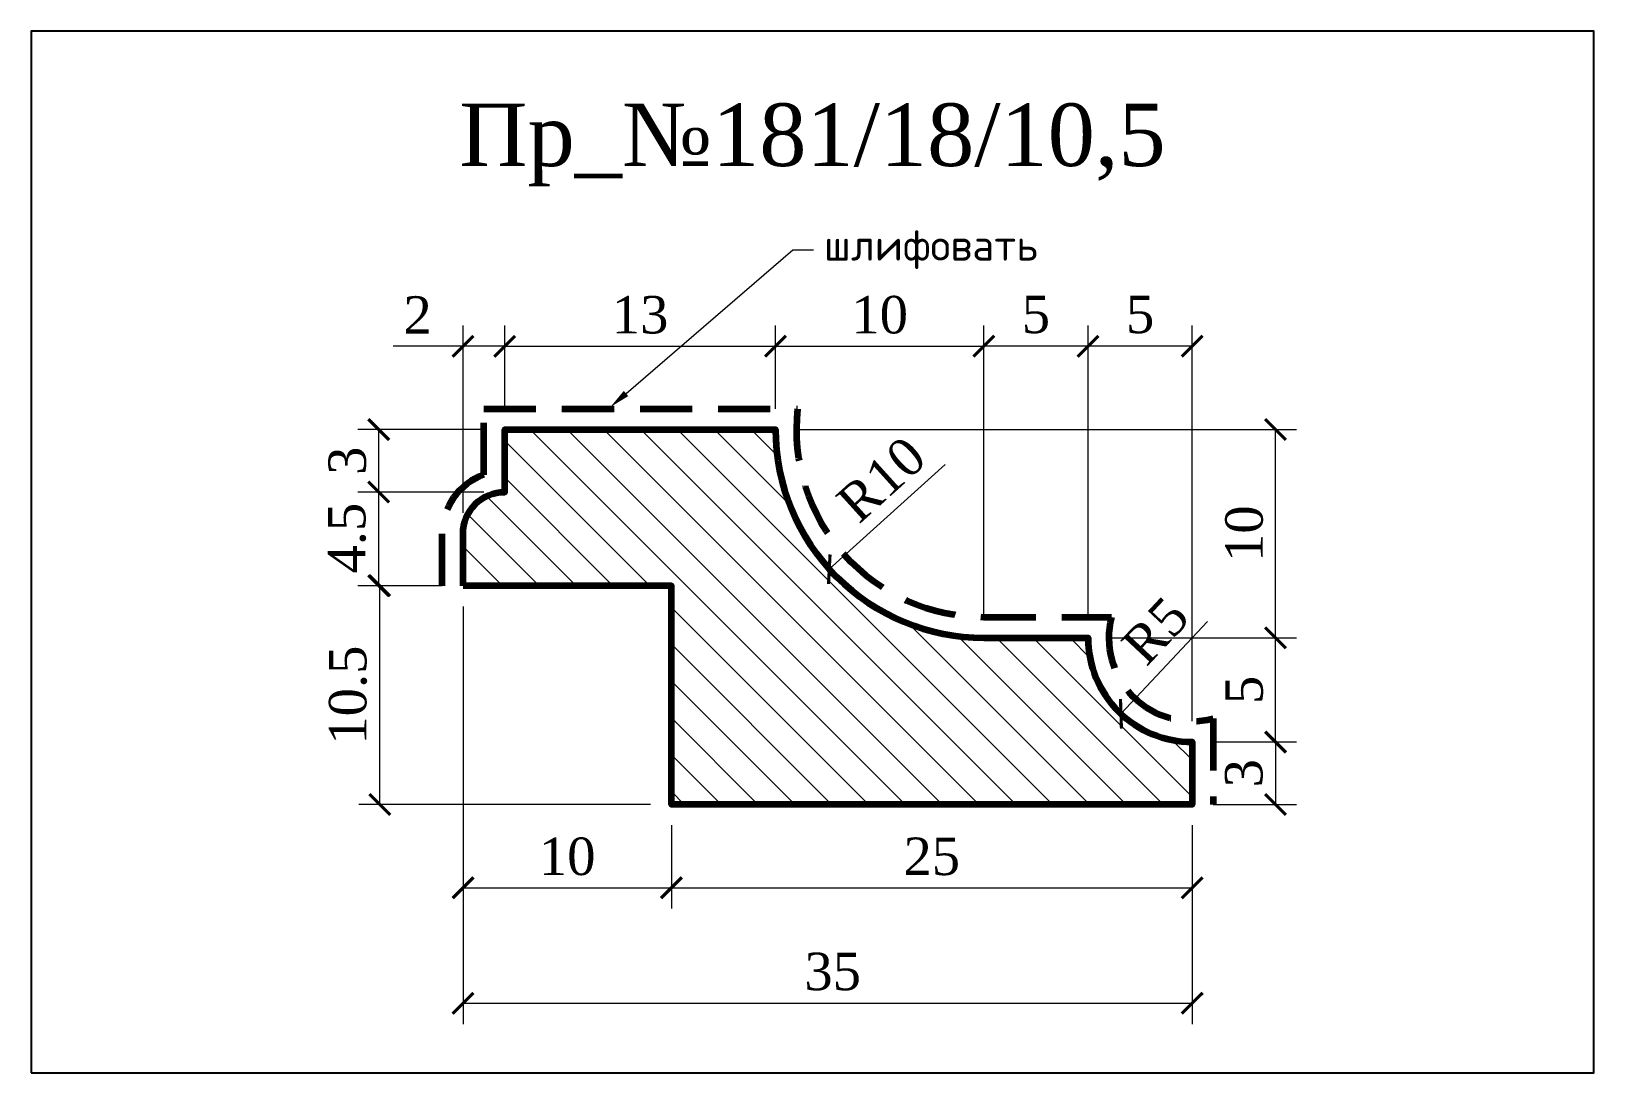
# Model space of a CAD drawing. Header units: millimetres. Extents: x 303574.2 to 303649.2, y -92006.8 to -91956.8.
import ezdxf
from ezdxf import colors
from ezdxf.entities.mleader import LeaderData, LeaderLine
from ezdxf.math import Vec2, Vec3

# ---------------------------------------------------------------- set-up
doc = ezdxf.new("R2010")
doc.units = ezdxf.units.MM
doc.header["$MEASUREMENT"] = 0
doc.linetypes.add('HIDDEN', pattern=[0.375, 0.25, -0.125])
doc.layers.add('Outside panel', color=7, linetype='Continuous', lineweight=18, true_color=0x7f5e57)
for name, color, linetype, lineweight in [('линия 15', 7, 'Continuous', 15), ('линия 50', 1, 'Continuous', 211), ('служебный слой РАЗМЕРЫ', 7, 'Continuous', 9)]:
    doc.layers.add(name, color=color, linetype=linetype, lineweight=lineweight)
doc.layers.add('размеры в модели', color=7, linetype='Continuous')
doc.styles.add('ELECT', font='times.ttf')
doc.styles.get("Standard").update_dxf_attribs({"font": 'times.ttf'})
doc.styles.add('ЕСКД профили текст', font='isocpeur.ttf')
doc.dimstyles.new('M_1', dxfattribs={"dimtxt": 1.8, "dimasz": 1, "dimexe": 1, "dimexo": 1, "dimgap": 0.6, "dimtad": 1, "dimdec": 0, "dimdsep": 46, "dimtxsty": 'Standard', "dimblk": 'ARCHTICK', "dimcen": -5, "dimclrd": 7, "dimclre": 7, "dimclrt": 7, "dimadec": 0, "dimazin": 0, "dimtfac": 1, "dimtdec": 0, "dimtmove": 0, "dimatfit": 3, "dimfxl": 1, "dimtolj": 1, "dimtzin": 0, "dimlwd": 5, "dimlwe": 5, "dimarcsym": 0})

# ---------------------------------------------------------------- blocks, each defined once
blk = doc.blocks.new('_ArchTick')
at = {"color": 0, "linetype": 'ByBlock', "const_width": 0.15}
blk.add_lwpolyline([(-0.5, -0.5), (0.5, 0.5)], dxfattribs=at)
blk = doc.blocks.new('*D2')
at = {"layer": 'Defpoints', "color": 0, "ltscale": 1000, "transparency": 16777216}
for p in [(307219.942, -90971.095), (307219.942, -90974.095), (307223.942, -90974.095)]:
    blk.add_point(p, dxfattribs=at)
at = {"layer": 'размеры в модели', "color": 7, "lineweight": 5, "ltscale": 1000, "transparency": 16777216}
for p, q in [((307220.942, -90971.095), (307224.942, -90971.095)), ((307223.942, -90971.095), (307223.942, -90974.095)), ((307220.942, -90974.095), (307224.942, -90974.095))]:
    blk.add_line(p, q, dxfattribs=at)
for p, rotation in [((307223.942, -90971.095), 90), ((307223.942, -90974.095), 270)]:
    blk.add_blockref('_ArchTick', p, dxfattribs=dict(at, rotation=rotation))
at = {"layer": 'размеры в модели', "color": 7, "ltscale": 1000, "transparency": 16777216, "insert": (307222.427, -90972.595), "char_height": 1.8, "attachment_point": 5, "rotation": 90}
blk.add_mtext('\\A1;3', dxfattribs=at)
blk = doc.blocks.new('*D7')
at = {"layer": 'Defpoints', "color": 0, "ltscale": 1000, "transparency": 16777216}
for p in [(307180.942, -90963.595), (307184.942, -90963.595), (307194.942, -90974.095)]:
    blk.add_point(p, dxfattribs=at)
at = {"layer": 'размеры в модели', "color": 7, "lineweight": 5, "ltscale": 1000, "transparency": 16777216}
for p, q in [((307183.942, -90963.595), (307179.942, -90963.595)), ((307180.942, -90974.095), (307180.942, -90963.595)), ((307193.942, -90974.095), (307179.942, -90974.095))]:
    blk.add_line(p, q, dxfattribs=at)
for p, rotation in [((307180.942, -90963.595), 90), ((307180.942, -90974.095), 270)]:
    blk.add_blockref('_ArchTick', p, dxfattribs=dict(at, rotation=rotation))
at = {"layer": 'размеры в модели', "color": 7, "ltscale": 1000, "transparency": 16777216, "insert": (307179.424, -90968.845), "char_height": 1.8, "attachment_point": 5, "rotation": 90}
blk.add_mtext('\\A1;10.5', dxfattribs=at)
blk = doc.blocks.new('*D8')
at = {"layer": 'Defpoints', "color": 0, "ltscale": 1000, "transparency": 16777216}
for p in [(307184.942, -90952.095), (307186.942, -90956.095), (307184.942, -90961.095)]:
    blk.add_point(p, dxfattribs=at)
at = {"layer": 'размеры в модели', "color": 7, "lineweight": 5, "ltscale": 1000, "transparency": 16777216}
for p, q in [((307184.942, -90960.095), (307184.942, -90951.095)), ((307186.942, -90955.095), (307186.942, -90951.095)), ((307184.942, -90952.095), (307181.581, -90952.095)), ((307186.942, -90952.095), (307184.942, -90952.095))]:
    blk.add_line(p, q, dxfattribs=at)
at = {"layer": 'размеры в модели', "color": 7, "lineweight": 5, "ltscale": 1000, "transparency": 16777216, "rotation": 180}
blk.add_blockref('_ArchTick', (307184.942, -90952.095), dxfattribs=at)
at = {"layer": 'размеры в модели', "color": 7, "lineweight": 5, "ltscale": 1000, "transparency": 16777216}
blk.add_blockref('_ArchTick', (307186.942, -90952.095), dxfattribs=at)
at = {"layer": 'размеры в модели', "color": 7, "ltscale": 1000, "transparency": 16777216, "insert": (307182.761, -90950.595), "char_height": 1.8, "attachment_point": 5}
blk.add_mtext('\\A1;2', dxfattribs=at)
blk = doc.blocks.new('*D11')
at = {"layer": 'Defpoints', "color": 0, "ltscale": 1000, "transparency": 16777216}
for p in [(307209.942, -90952.095), (307209.942, -90966.095), (307214.942, -90966.095)]:
    blk.add_point(p, dxfattribs=at)
at = {"layer": 'размеры в модели', "color": 7, "lineweight": 5, "ltscale": 1000, "transparency": 16777216}
for p, q in [((307209.942, -90965.095), (307209.942, -90951.095)), ((307214.942, -90965.095), (307214.942, -90951.095)), ((307214.942, -90952.095), (307209.942, -90952.095))]:
    blk.add_line(p, q, dxfattribs=at)
at = {"layer": 'размеры в модели', "color": 7, "lineweight": 5, "ltscale": 1000, "transparency": 16777216, "rotation": 180}
blk.add_blockref('_ArchTick', (307209.942, -90952.095), dxfattribs=at)
at = {"layer": 'размеры в модели', "color": 7, "lineweight": 5, "ltscale": 1000, "transparency": 16777216}
blk.add_blockref('_ArchTick', (307214.942, -90952.095), dxfattribs=at)
at = {"layer": 'размеры в модели', "color": 7, "ltscale": 1000, "transparency": 16777216, "insert": (307212.442, -90950.579), "char_height": 1.8, "attachment_point": 5}
blk.add_mtext('\\A1;5', dxfattribs=at)
blk = doc.blocks.new('*D12')
at = {"layer": 'Defpoints', "color": 0, "ltscale": 1000, "transparency": 16777216}
for p in [(307214.942, -90952.095), (307214.942, -90966.095), (307219.942, -90971.095)]:
    blk.add_point(p, dxfattribs=at)
at = {"layer": 'размеры в модели', "color": 7, "lineweight": 5, "ltscale": 1000, "transparency": 16777216}
for p, q in [((307214.942, -90965.095), (307214.942, -90951.095)), ((307219.942, -90970.095), (307219.942, -90951.095)), ((307219.942, -90952.095), (307214.942, -90952.095))]:
    blk.add_line(p, q, dxfattribs=at)
at = {"layer": 'размеры в модели', "color": 7, "lineweight": 5, "ltscale": 1000, "transparency": 16777216, "rotation": 180}
blk.add_blockref('_ArchTick', (307214.942, -90952.095), dxfattribs=at)
at = {"layer": 'размеры в модели', "color": 7, "lineweight": 5, "ltscale": 1000, "transparency": 16777216}
blk.add_blockref('_ArchTick', (307219.942, -90952.095), dxfattribs=at)
at = {"layer": 'размеры в модели', "color": 7, "ltscale": 1000, "transparency": 16777216, "insert": (307217.442, -90950.579), "char_height": 1.8, "attachment_point": 5}
blk.add_mtext('\\A1;5', dxfattribs=at)
blk = doc.blocks.new('*D13')
at = {"layer": 'Defpoints', "color": 0, "ltscale": 1000, "transparency": 16777216}
for p in [(307184.942, -90963.595), (307219.942, -90974.095), (307219.942, -90983.638)]:
    blk.add_point(p, dxfattribs=at)
at = {"layer": 'размеры в модели', "color": 7, "lineweight": 5, "ltscale": 1000, "transparency": 16777216}
for p, q in [((307184.942, -90964.595), (307184.942, -90984.638)), ((307219.942, -90975.095), (307219.942, -90984.638)), ((307184.942, -90983.638), (307219.942, -90983.638))]:
    blk.add_line(p, q, dxfattribs=at)
at = {"layer": 'размеры в модели', "color": 7, "lineweight": 5, "ltscale": 1000, "transparency": 16777216, "rotation": 180}
blk.add_blockref('_ArchTick', (307184.942, -90983.638), dxfattribs=at)
at = {"layer": 'размеры в модели', "color": 7, "lineweight": 5, "ltscale": 1000, "transparency": 16777216}
blk.add_blockref('_ArchTick', (307219.942, -90983.638), dxfattribs=at)
at = {"layer": 'размеры в модели', "color": 7, "ltscale": 1000, "transparency": 16777216, "insert": (307202.685, -90982.122), "char_height": 1.8, "attachment_point": 5}
blk.add_mtext('\\A1;35', dxfattribs=at)
blk = doc.blocks.new('*D14')
at = {"layer": 'Defpoints', "color": 0, "ltscale": 1000, "transparency": 16777216}
for p in [(307219.942, -90966.095), (307216.523, -90969.742)]:
    blk.add_point(p, dxfattribs=at)
at = {"layer": 'размеры в модели', "color": 7, "lineweight": 5, "ltscale": 1000, "transparency": 16777216}
blk.add_line((307220.682, -90965.306), (307216.523, -90969.742), dxfattribs=at)
at = {"layer": 'размеры в модели', "color": 7, "lineweight": 5, "ltscale": 1000, "transparency": 16777216, "rotation": 226.8485189269913}
blk.add_blockref('_ArchTick', (307216.523, -90969.742), dxfattribs=at)
at = {"layer": 'размеры в модели', "color": 7, "ltscale": 1000, "transparency": 16777216, "insert": (307218.18, -90965.758), "char_height": 1.8, "attachment_point": 5, "rotation": 46.84852}
blk.add_mtext('\\A1;R5', dxfattribs=at)
blk = doc.blocks.new('*D15')
at = {"layer": 'Defpoints', "color": 0, "ltscale": 1000, "transparency": 16777216}
for p in [(307209.942, -90956.095), (307202.523, -90962.8)]:
    blk.add_point(p, dxfattribs=at)
at = {"layer": 'размеры в модели', "color": 7, "lineweight": 5, "ltscale": 1000, "transparency": 16777216}
blk.add_line((307208.08, -90957.777), (307202.523, -90962.8), dxfattribs=at)
at = {"layer": 'размеры в модели', "color": 7, "lineweight": 5, "ltscale": 1000, "transparency": 16777216, "rotation": 222.1069163620553}
blk.add_blockref('_ArchTick', (307202.523, -90962.8), dxfattribs=at)
at = {"layer": 'размеры в модели', "color": 7, "ltscale": 1000, "transparency": 16777216, "insert": (307205.027, -90958.494), "char_height": 1.8, "attachment_point": 5, "rotation": 42.10692}
blk.add_mtext('\\A1;R10', dxfattribs=at)
blk = doc.blocks.new('*D16')
at = {"layer": 'Defpoints', "color": 0, "ltscale": 1000, "transparency": 16777216}
for p in [(307180.894, -90959.095), (307186.942, -90959.095), (307184.942, -90963.595)]:
    blk.add_point(p, dxfattribs=at)
at = {"layer": 'линия 15', "color": 7, "lineweight": 5, "ltscale": 1000, "transparency": 16777216}
for p, q in [((307185.942, -90959.095), (307179.894, -90959.095)), ((307180.894, -90963.595), (307180.894, -90959.095)), ((307183.942, -90963.595), (307179.894, -90963.595))]:
    blk.add_line(p, q, dxfattribs=at)
for p, rotation in [((307180.894, -90959.095), 90), ((307180.894, -90963.595), 270)]:
    blk.add_blockref('_ArchTick', p, dxfattribs=dict(at, rotation=rotation))
at = {"layer": 'линия 15', "color": 7, "ltscale": 1000, "transparency": 16777216, "insert": (307179.376, -90961.309), "char_height": 1.8, "attachment_point": 5, "rotation": 90}
blk.add_mtext('\\A1;4.5', dxfattribs=at)
blk = doc.blocks.new('181')
at = {"layer": 'Outside panel', "ltscale": 1000}
h = blk.add_hatch(dxfattribs=at)
h.set_pattern_fill('ANSI31', color=256, scale=10, angle=90)
h.set_pattern_definition([(135, (-3423.2341, 5354.6373), (-0.8838834765, -0.8838834765), [])])
edge = h.paths.add_edge_path()
edge.add_line((307184.942, -90963.595), (307184.942, -90961.095))
edge.add_arc((307186.942, -90961.095), 2, 90, 180, ccw=False)
edge.add_line((307186.942, -90959.095), (307186.942, -90956.095))
edge.add_line((307186.942, -90956.095), (307199.942, -90956.095))
edge.add_arc((307209.942, -90956.095), 10, 180, 270)
edge.add_line((307209.942, -90966.095), (307214.942, -90966.095))
edge.add_arc((307219.942, -90966.095), 5, 180, 270)
edge.add_line((307219.942, -90971.095), (307219.942, -90974.095))
edge.add_line((307219.942, -90974.095), (307194.942, -90974.095))
edge.add_line((307194.942, -90974.095), (307194.942, -90963.595))
edge.add_line((307194.942, -90963.595), (307184.942, -90963.595))
at = {"layer": 'линия 50', "color": 1, "linetype": 'HIDDEN', "ltscale": 10, "true_color": 0xff0909}
blk.add_lwpolyline([(307183.942, -90963.595), (307183.942, -90961.095, -0.317837), (307185.942, -90958.266), (307185.942, -90955.095), (307200.998, -90955.095, 0.447214), (307209.942, -90965.095), (307216.069, -90965.095, 0.571287), (307220.942, -90969.967), (307220.942, -90974.094)], format="xyb", dxfattribs=at)
at = {"layer": 'линия 50', "color": 7}
blk.add_lwpolyline([(307184.942, -90963.595), (307184.942, -90961.095, -0.414214), (307186.942, -90959.095), (307186.942, -90956.095), (307199.942, -90956.095, 0.414214), (307209.942, -90966.095), (307214.942, -90966.095, 0.414214), (307219.942, -90971.095), (307219.942, -90974.095), (307194.942, -90974.095), (307194.942, -90963.595)], format="xyb", close=True, dxfattribs=at)
at = {"color": 7, "ltscale": 1000, "style": 'ELECT'}
blk.add_text('Пр_№181/18/10,5 ', height=3, dxfattribs=at).set_placement((307184.769, -90943.445))
at = {"layer": 'линия 15', "color": 5, "ltscale": 1000}
blk.add_linear_dim(base=(307180.894, -90956.095), p1=(307186.942, -90959.095), p2=(307186.942, -90956.095), angle=90, dimstyle='M_1', dxfattribs=at).render()
dim = blk.add_linear_dim(base=(307180.893954695, -90959.094508789), p1=(307184.942164671, -90963.594508789), p2=(307186.94216467, -90959.094508789), angle=90, dimstyle='M_1', dxfattribs=at)
dim.commit()
dim.dimension.update_dxf_attribs({"geometry": '*D16', "text_midpoint": (307180.893954695, -90961.308643468), "dimtype": 128})
at = {"layer": 'размеры в модели', "color": 0, "ltscale": 1000}
for base, p1, p2, picture, middle in [((307184.942, -90952.095), (307186.942, -90956.095), (307184.942, -90961.095), '*D8', (307182.761, -90950.595)), ((307209.942, -90952.095), (307214.942, -90966.095), (307209.942, -90966.095), '*D11', (307212.442, -90950.579)), ((307214.942, -90952.095), (307219.942, -90971.095), (307214.942, -90966.095), '*D12', (307217.442, -90950.579))]:
    dim = blk.add_linear_dim(base=base, p1=p1, p2=p2, dimstyle='M_1', override={"dimtxt": 1.8}, dxfattribs=at)
    dim.commit()
    dim.dimension.update_dxf_attribs({"geometry": picture, "text_midpoint": middle})
for base, p1, p2 in [((307199.942, -90952.095), (307186.942, -90956.095), (307199.942, -90956.095)), ((307209.942, -90952.095), (307199.942, -90956.095), (307209.942, -90966.095)), ((307194.942, -90978.095), (307184.942, -90963.595), (307194.942, -90974.095)), ((307219.942, -90978.095), (307194.942, -90974.095), (307219.942, -90974.095))]:
    blk.add_linear_dim(base=base, p1=p1, p2=p2, dimstyle='M_1', override={"dimtxt": 1.8}, dxfattribs=at).render()
for base, p1, p2 in [((307223.942, -90956.095), (307214.942, -90966.095), (307199.942, -90956.095)), ((307223.942, -90966.095), (307219.942, -90971.095), (307214.942, -90966.095))]:
    blk.add_linear_dim(base=base, p1=p1, p2=p2, angle=90, dimstyle='M_1', override={"dimtxt": 1.8}, dxfattribs=at).render()
for center, mpoint, picture, middle in [((307209.942, -90956.095), (307202.523, -90962.8), '*D15', (307206.044, -90959.618)), ((307219.942, -90966.095), (307216.523, -90969.742), '*D14', (307219.286, -90966.794))]:
    dim = blk.add_radius_dim(center=center, mpoint=mpoint, dimstyle='M_1', override={"dimtxt": 1.8}, dxfattribs=at)
    dim.commit()
    dim.dimension.update_dxf_attribs({"geometry": picture, "text_midpoint": middle, "dimtype": 132})
for base, p1, p2, picture, middle in [((307180.942164674, -90963.594508789), (307194.942164671, -90974.094508789), (307184.942164671, -90963.594508789), '*D7', (307179.423995965, -90968.844508789)), ((307223.942, -90974.095), (307219.942, -90971.095), (307219.942, -90974.095), '*D2', (307222.427, -90972.595))]:
    dim = blk.add_linear_dim(base=base, p1=p1, p2=p2, angle=90, dimstyle='M_1', override={"dimtxt": 1.8}, dxfattribs=at)
    dim.commit()
    dim.dimension.update_dxf_attribs({"geometry": picture, "text_midpoint": middle})
dim = blk.add_linear_dim(base=(307219.942, -90983.638), p1=(307184.942, -90963.595), p2=(307219.942, -90974.095), dimstyle='M_1', override={"dimtxt": 1.8}, dxfattribs=at)
dim.commit()
dim.dimension.update_dxf_attribs({"geometry": '*D13', "text_midpoint": (307202.685, -90983.638), "dimtype": 128})

msp = doc.modelspace()

# ---------------------------------------------------------------- linework, layer by layer
at = {"color": 6, "ltscale": 1000}
msp.add_lwpolyline([(303574.163, -92006.841), (303649.163, -92006.841), (303649.163, -91956.841), (303574.163, -91956.841)], close=True, dxfattribs=at)

# ---------------------------------------------------------------- block references
at = {"layer": 'линия 15', "color": 5}
msp.add_blockref('181', (-3590.054, -1019.867), dxfattribs=at)

# ---------------------------------------------------------------- leaders
at = {"layer": 'служебный слой РАЗМЕРЫ'}
ml = msp.add_multileader_mtext('Standard', dxfattribs=at)
ml.set_content('\\A1;шлифовать', color=256, style='ЕСКД профили текст')
ml.set_leader_properties(color=256, linetype='ByLayer', lineweight=-1)
ml.build(insert=Vec2(0, 0))
ml.multileader.update_dxf_attribs({"dogleg_length": 1, "arrow_head_size": 1})
ctx = ml.context
ctx.base_point, ctx.char_height, ctx.arrow_head_size, ctx.landing_gap_size, ctx.plane_origin = Vec3(303611.711, -91967.328), 1.5, 1, 0.5, Vec3(303630.746, -91936.473)
notes = []
notes.append((ctx, [(1, (1, 1, 0), (303610.711, -91967.328), (1, 0), 1, [(0, [(303601.956, -91974.886)], 0, [])])]))
ctx.mtext.insert, ctx.mtext.flow_direction = Vec3(303612.211, -91966.353), 5
for ctx, leaders in notes:
    for number, flags, end, landing, length, lines in leaders:
        leader = LeaderData()
        leader.index, (leader.has_last_leader_line, leader.has_dogleg_vector, leader.attachment_direction) = number, flags
        leader.last_leader_point, leader.dogleg_vector, leader.dogleg_length = Vec3(end), Vec3(landing), length
        for number, points, colour, breaks in lines:
            line = LeaderLine()
            line.index, line.vertices, line.color, line.breaks = number, Vec3.list(points), colors.encode_raw_color(colour), breaks
            leader.lines.append(line)
        ctx.leaders.append(leader)

doc.saveas('drawing.dxf')
